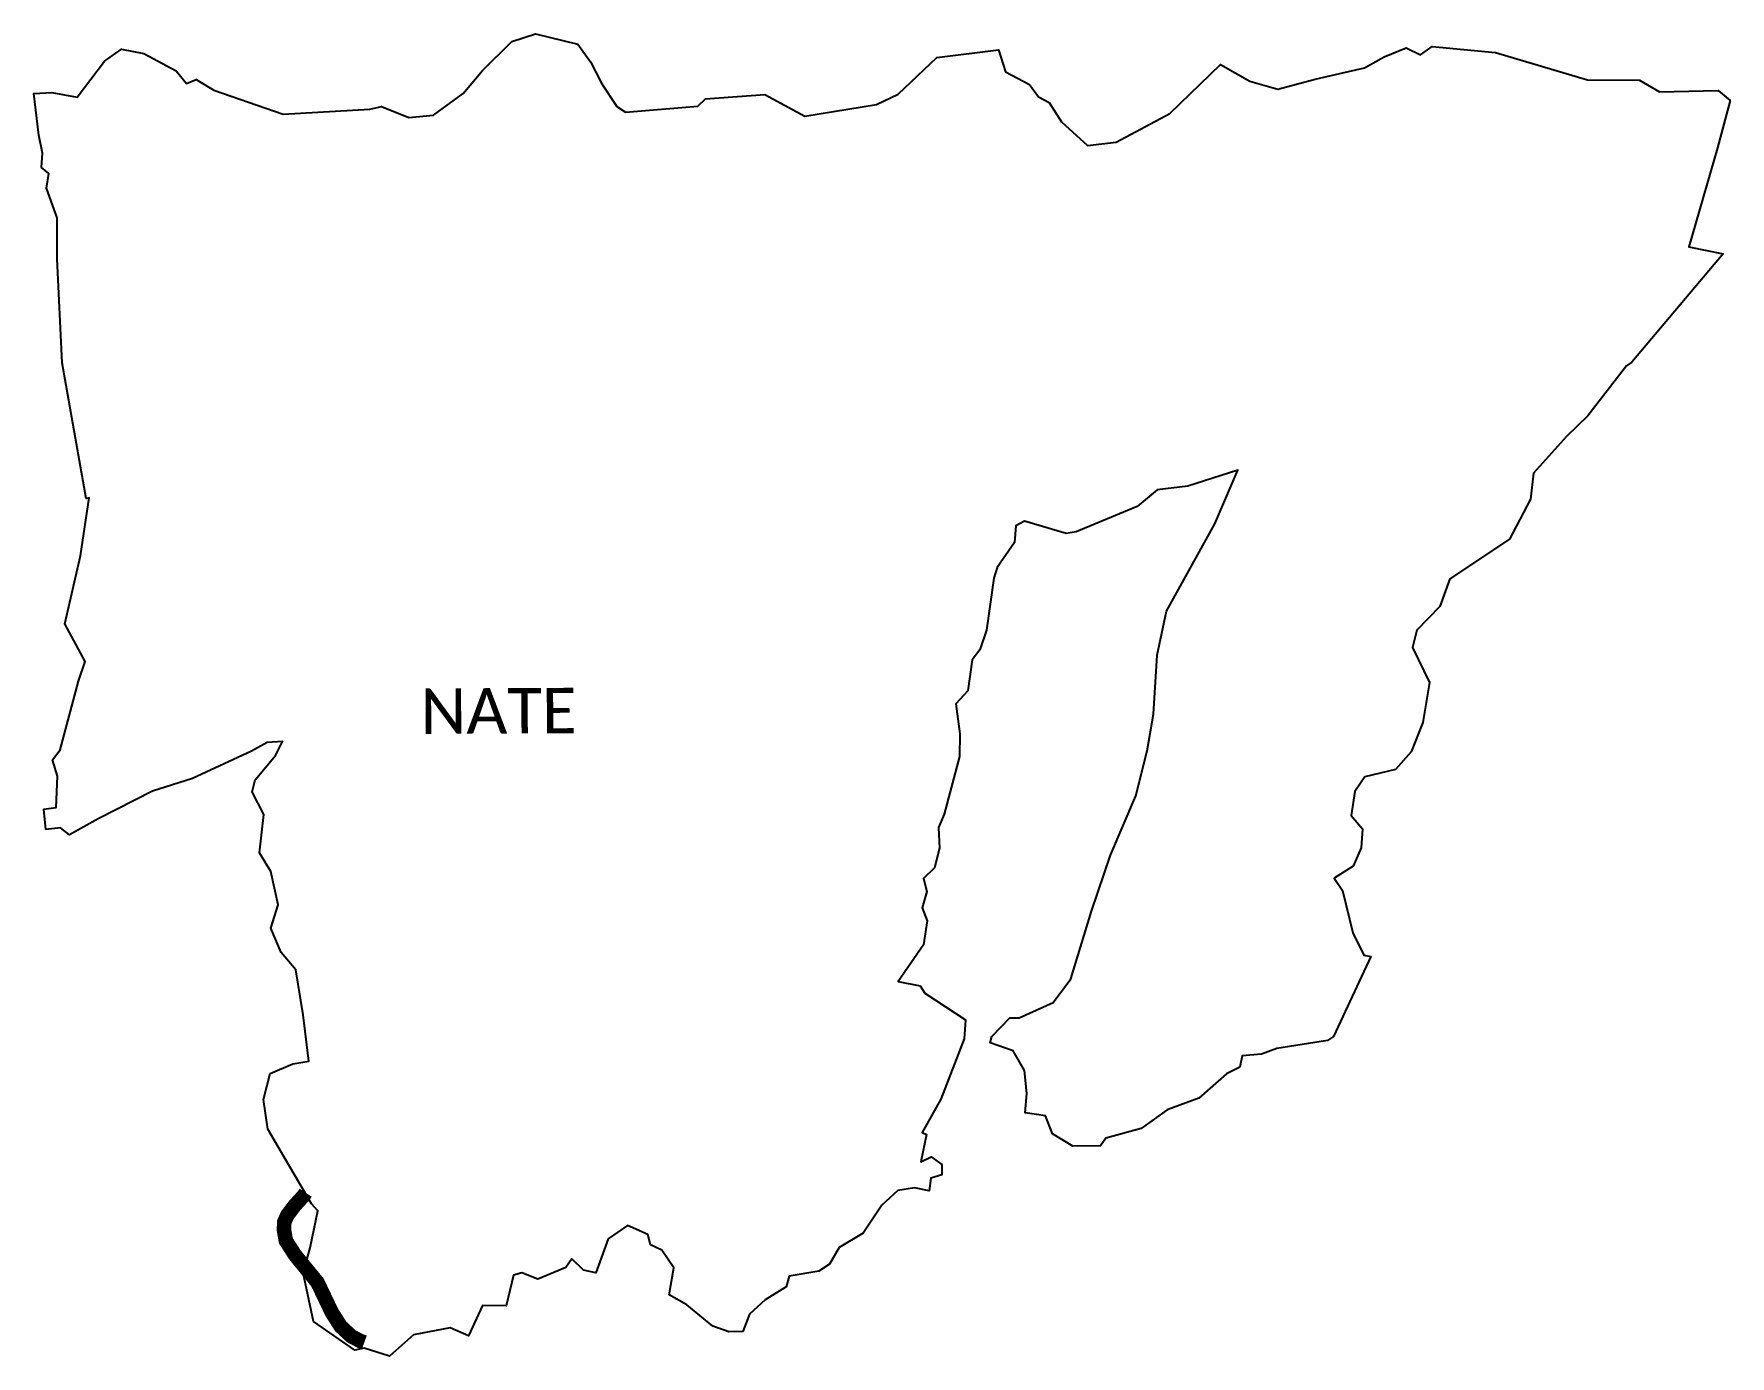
# Model space of a CAD drawing. Header units: metres. Extents: x 322049 to 327866, y 1839213 to 1843749.
import ezdxf

# ---------------------------------------------------------------- set-up
doc = ezdxf.new("R2010")
doc.units = ezdxf.units.M
for name, color, linetype in [('UNPROTECTED', 130, 'Continuous'), ('village', 3, 'Continuous'), ('VILLAGE NAME', 250, 'Continuous')]:
    doc.layers.add(name, color=color, linetype=linetype)
doc.styles.get("Standard").update_dxf_attribs({"font": 'simplex.shx'})

msp = doc.modelspace()

# ---------------------------------------------------------------- linework, layer by layer
at = {"layer": 'UNPROTECTED', "const_width": 50, "flags": 128}
msp.add_lwpolyline([(322980.7, 1839773.6), (322973.5, 1839762.6), (322944, 1839730.4), (322917.8, 1839696.1), (322907.5, 1839672.6), (322906.4, 1839645.7), (322912.9, 1839608.6), (322944, 1839560.1), (322992, 1839501.2), (323020.9, 1839466.3), (323070.7, 1839362.4), (323101.2, 1839314.4), (323137.8, 1839280.6), (323168.3, 1839264.7), (323182, 1839259.8)], dxfattribs=at)
at = {"layer": 'village', "flags": 128}
msp.add_lwpolyline([(322082.1, 1841089.5), (322088.7, 1841019.8)], dxfattribs=at)
at = {"layer": 'village', "color": 3, "true_color": 0x00ff00}
for points in [[(322082.1, 1841089.5, 0), (322124.7, 1841095.4, 0), (322130.2, 1841202.1, 0), (322112.4, 1841258.3, 0), (322138.5, 1841293, 0), (322202.1, 1841528.1, 0), (322224.2, 1841595.7, 0), (322155, 1841725.4, 0), (322208.1, 1841958.7, 0), (322237.9, 1842157.2, 0), (322227.5, 1842155, 0), (322145.9, 1842620.8, 0), (322128.2, 1842976.9, 0), (322128.9, 1843118, 0), (322092.2, 1843220.1, 0), (322099.4, 1843270, 0), (322075.2, 1843290.6, 0), (322078.8, 1843340.3, 0), (322065.4, 1843401.6, 0), (322048.8, 1843544.3, 0), (322109.8, 1843547.9, 0), (322197, 1843531.4, 0), (322290.8, 1843655, 0), (322349.6, 1843696.3, 0), (322426, 1843682.1, 0), (322536.3, 1843622.3, 0), (322572.5, 1843578.8, 0), (322605.3, 1843592.3, 0), (322666.4, 1843555.8, 0), (322903.8, 1843473.8, 0), (323201.4, 1843491.2, 0), (323241.1, 1843499.4, 0), (323335.1, 1843462.1, 0), (323418.8, 1843469.7, 0), (323520.6, 1843544.1, 0), (323586.7, 1843623.7, 0), (323687.6, 1843723, 0), (323769.1, 1843748.9, 0), (323913.9, 1843713.2, 0), (323957.1, 1843652.7, 0), (323996.6, 1843577.9, 0), (324048.4, 1843500.4, 0), (324078, 1843480.2, 0), (324326.3, 1843501.3, 0), (324351.9, 1843526.4, 0), (324555.4, 1843541.4, 0), (324692.7, 1843466.2, 0), (324938, 1843506.8, 0), (325012.9, 1843542.7, 0), (325145.4, 1843668.5, 0), (325357.3, 1843694.6, 0), (325381.4, 1843618.7, 0), (325463.6, 1843575.6, 0), (325494, 1843532.5, 0), (325531.2, 1843513.9, 0), (325573.4, 1843447.7, 0), (325662.5, 1843366.2, 0), (325760.6, 1843377.4, 0), (325944.2, 1843476.2, 0), (326118.8, 1843644.3, 0), (326218.8, 1843587.2, 0), (326314.9, 1843559.3, 0), (326443.4, 1843594.1, 0), (326612.6, 1843632.5, 0), (326679.7, 1843670.5, 0), (326755.2, 1843700.8, 0), (326804, 1843677.3, 0), (326844.2, 1843705.3, 0), (327061.1, 1843684.8, 0), (327377.1, 1843591.7, 0), (327555.5, 1843590.6, 0), (327624.4, 1843550.3, 0), (327825.7, 1843555.2, 0), (327866, 1843520.5, 0), (327822.7, 1843358, 0), (327724.5, 1843018.6, 0), (327842.2, 1842994.3, 0), (327529.6, 1842623.1, 0), (327511, 1842610.1, 0), (327378, 1842438.7, 0), (327304.9, 1842367.4, 0), (327191.7, 1842241.4, 0), (327181.9, 1842152.5, 0), (327109.9, 1842015.7, 0), (326905.4, 1841879.8, 0), (326870.4, 1841784.4, 0), (326792.1, 1841702.8, 0), (326777.3, 1841643.7, 0), (326835.4, 1841524.1, 0), (326811.8, 1841386.9, 0), (326772.5, 1841286.2, 0), (326718.3, 1841225.3, 0), (326612.8, 1841200.4, 0), (326579.3, 1841150.3, 0), (326566.2, 1841067.5, 0), (326605, 1841021.9, 0), (326601.2, 1840956.1, 0), (326572.8, 1840893.2, 0), (326507.8, 1840852, 0), (326536.5, 1840810, 0), (326572.6, 1840664.5, 0), (326609.9, 1840588.4, 0), (326634.1, 1840583.5, 0), (326506.3, 1840309.6, 0), (326485.5, 1840295.3, 0), (326311.8, 1840267.6, 0), (326258.4, 1840248.7, 0), (326193, 1840242.5, 0), (326185.2, 1840204.4, 0), (326138.6, 1840181.2, 0), (326043.6, 1840097.3, 0), (325935.3, 1840057.9, 0), (325846.5, 1839993.2, 0), (325725.4, 1839960.1, 0), (325706.5, 1839934.4, 0), (325612.1, 1839933.5, 0), (325542.7, 1839975.5, 0), (325518.4, 1840037.6, 0), (325447.9, 1840047.1, 0), (325454.1, 1840113.6, 0)], [(325454.1, 1840113.6, 0), (325446.6, 1840192.9, 0), (325406.7, 1840260.1, 0), (325328.5, 1840287.8, 0), (325333.9, 1840309.6, 0), (325395.7, 1840373.1, 0), (325427.5, 1840373, 0), (325544.1, 1840425.9, 0), (325605.4, 1840507.3, 0), (325675.5, 1840739.3, 0), (325741.4, 1840931.4, 0), (325828.5, 1841135.4, 0), (325867.1, 1841288.9, 0), (325888.3, 1841415.4, 0), (325900.9, 1841618, 0), (325932.9, 1841768.5, 0), (326098.7, 1842068.6, 0), (326177.3, 1842251.7, 0), (326006, 1842197.3, 0), (325901.5, 1842184.2, 0), (325832.9, 1842127.4, 0), (325623.2, 1842040.3, 0), (325588.5, 1842035.1, 0), (325446.3, 1842077.6, 0), (325416.1, 1842060.7, 0), (325411.9, 1842004.6, 0), (325352.6, 1841918.2, 0), (325341.1, 1841881.9, 0), (325315.4, 1841703.3, 0), (325293.5, 1841635.3, 0), (325266.1, 1841601, 0), (325251.3, 1841494.7, 0), (325210.7, 1841450.7, 0), (325224.4, 1841347.6, 0), (325223.7, 1841270.4, 0), (325170.6, 1841072.4, 0), (325150.7, 1841026.6, 0), (325154.3, 1840955.7, 0), (325137.6, 1840888.4, 0), (325099.2, 1840851.3, 0), (325111.4, 1840806.6, 0), (325095.1, 1840750.4, 0), (325111.8, 1840705.6, 0), (325100.1, 1840623.4, 0), (325012.4, 1840498.5, 0), (325087.8, 1840483, 0), (325104.1, 1840458.5, 0), (325244.1, 1840366.7, 0), (325239, 1840301.3, 0), (325159, 1840094.7, 0), (325094.6, 1839980.3, 0), (325110.4, 1839972.6, 0), (325090.9, 1839879.9, 0), (325125.8, 1839896.6, 0), (325162.6, 1839869.7, 0), (325163, 1839835.3, 0), (325124.9, 1839822.9, 0), (325118.7, 1839779.7, 0), (325068.3, 1839790.5, 0), (325011.5, 1839780.6, 0), (324957.3, 1839730.3, 0), (324893.2, 1839635.1, 0), (324810.8, 1839586, 0), (324776.9, 1839527.9, 0), (324740.4, 1839504.1, 0), (324638.6, 1839487.2, 0), (324629.1, 1839450.8, 0), (324557, 1839405.7, 0), (324503.1, 1839357.1, 0), (324480.1, 1839297.6, 0), (324432.2, 1839296, 0), (324377.2, 1839315.8, 0), (324288.3, 1839389.2, 0), (324227.8, 1839423.6, 0), (324244, 1839515.2, 0), (324201.8, 1839576.3, 0), (324163.4, 1839594.1, 0), (324154.2, 1839629.5, 0), (324084.6, 1839661, 0), (324018.7, 1839615.4, 0), (323976.1, 1839498, 0), (323933.6, 1839507.7, 0), (323893.3, 1839546.7, 0), (323873, 1839517.2, 0), (323777.6, 1839477.3, 0), (323721.8, 1839498.8, 0), (323693.5, 1839490.5, 0), (323668.2, 1839385.5, 0), (323587.4, 1839385.9, 0), (323539.4, 1839282.1, 0), (323476, 1839309.9, 0), (323350.7, 1839285.7, 0), (323268.8, 1839212.9, 0), (323182, 1839239.9, 0), (323149.4, 1839233.3, 0), (323007.9, 1839331.4, 0), (322971.7, 1839498.9, 0), (322996.8, 1839584.7, 0), (323022.5, 1839710.9, 0), (323000.7, 1839735.5, 0), (322851.3, 1839991.9, 0), (322836, 1840093.1, 0), (322859.6, 1840182, 0), (322936.8, 1840215.6, 0), (322991.4, 1840224.3, 0), (322972.4, 1840383.8, 0), (322947.4, 1840538, 0), (322897.1, 1840597, 0), (322860.9, 1840681, 0), (322886, 1840760.6, 0), (322861.8, 1840875.3, 0), (322822.4, 1840939.7, 0), (322837.3, 1841070.9, 0), (322797.1, 1841148.7, 0), (322808, 1841190.2, 0), (322876.9, 1841273.2, 0), (322901.4, 1841321.4, 0), (322849, 1841318.5, 0), (322795.4, 1841288.7, 0), (322592.5, 1841193.9, 0), (322455.1, 1841150.9, 0), (322269.2, 1841056.6, 0), (322170.7, 1841001.3, 0), (322139.7, 1841025.5, 0), (322088.7, 1841019.8, 0)]]:
    msp.add_polyline3d(points, dxfattribs=at)

# ---------------------------------------------------------------- texts
at = {"layer": 'VILLAGE NAME', "insert": (323374.4, 1841503.4), "char_height": 155.989, "attachment_point": 1, "rotation": 0.24353}
msp.add_mtext_dynamic_manual_height_columns('{\\fCalibri|b0|i0|c0|p34;NATE}', width=1979.573, gutter_width=779.9, heights=[0], dxfattribs=at)

doc.saveas('drawing.dxf')
